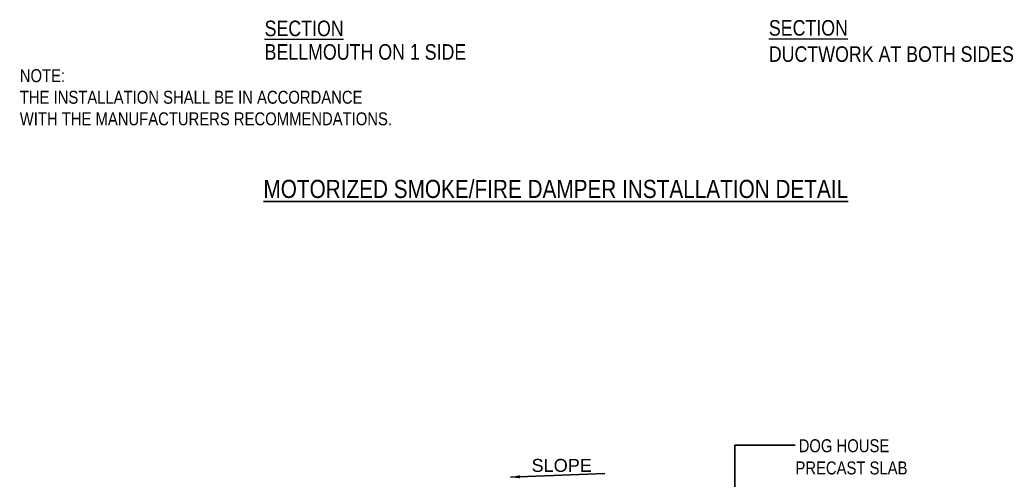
# Model space of a CAD drawing. Header units: millimetres. Extents: x -95178 to 274693, y -2232 to 263302.
# Drawn here: x 150725 to 169910, y 14610 to 23497 of the extents above; entities that cross this region are included whole.
import ezdxf
from ezdxf.enums import TextEntityAlignment as Align

# ---------------------------------------------------------------- set-up
doc = ezdxf.new("R2010")
doc.units = ezdxf.units.MM
for name, color, linetype in [('76-10767-XM-MECH-DETAIL$0$A070T-Det Title', 7, 'Continuous'), ('76-10767-XM-MECH-DETAIL$0$M-FIRE-TXT', 2, 'Continuous'), ('76-10767-XM-MECH-DETAIL$0$STANDARD DETAILS$0$M-Lead', 7, 'Continuous'), ('76-10767-XM-MECH-DETAIL$0$T', 2, 'Continuous')]:
    doc.layers.add(name, color=color, linetype=linetype)
doc.layers.add('76-10767-XM-MECH-DETAIL$0$G-ANNO-TEXT', color=7, linetype='Continuous', lineweight=13)
doc.styles.add('76-10767-XM-MECH-DETAIL$0$Arial', font='ARIALN.TTF')
doc.styles.add('76-10767-XM-MECH-DETAIL$0$Arial Narrow_1', font='ARIALN.TTF', dxfattribs={"height": 2.5})
doc.styles.add('76-10767-XM-MECH-DETAIL$0$ARIAL-1', font='arial.ttf')
doc.styles.add('76-10767-XM-MECH-DETAIL$0$STANDARD DETAILS$0$Standard', font='txt')
doc.dimstyles.new('76-10767-XM-MECH-DETAIL$0$STANDARD DETAILS$0$RWA MECH', dxfattribs={"dimtxt": 200, "dimasz": 75, "dimexe": 1, "dimexo": 1, "dimgap": 100, "dimtad": 1, "dimdec": 0, "dimzin": 0, "dimdsep": 46, "dimtxsty": '76-10767-XM-MECH-DETAIL$0$STANDARD DETAILS$0$Standard', "dimcen": 0.09, "dimadec": 0, "dimazin": 0, "dimtfac": 1, "dimtdec": 0, "dimtmove": 0, "dimatfit": 3, "dimfxl": 1, "dimtolj": 1, "dimtzin": 0, "dimarcsym": 0})

msp = doc.modelspace()

# ---------------------------------------------------------------- texts
at = {"layer": '76-10767-XM-MECH-DETAIL$0$A070T-Det Title', "style": '76-10767-XM-MECH-DETAIL$0$Arial'}
msp.add_text('%%UMOTORIZED SMOKE/FIRE DAMPER INSTALLATION DETAIL', height=350, rotation=360, dxfattribs=at).set_placement((155429.744, 20057.894))
at = {"layer": '76-10767-XM-MECH-DETAIL$0$G-ANNO-TEXT', "style": '76-10767-XM-MECH-DETAIL$0$Arial Narrow_1'}
for s, p in [('%%USECTION', (155451.597, 23182.739)), ('%%USECTION', (165191.676, 23192.72)), ('BELLMOUTH ON 1 SIDE', (155451.597, 22728.098)), ('DUCTWORK AT BOTH SIDES', (165191.676, 22686.47))]:
    msp.add_text(s, height=300, dxfattribs=at).set_placement(p)
at = {"layer": '76-10767-XM-MECH-DETAIL$0$M-FIRE-TXT', "color": 7, "style": '76-10767-XM-MECH-DETAIL$0$ARIAL-1'}
msp.add_text('SLOPE', height=250, rotation=359.9999977, dxfattribs=at).set_placement((160608.763, 14894.154), align=Align.MIDDLE_LEFT)
at = {"layer": '76-10767-XM-MECH-DETAIL$0$T', "color": 7, "style": '76-10767-XM-MECH-DETAIL$0$Arial'}
msp.add_text(' PRECAST SLAB', height=250, dxfattribs=at).set_placement((165625.705, 14844.972), align=Align.MIDDLE_LEFT)
at = {"layer": '76-10767-XM-MECH-DETAIL$0$T', "color": 7, "insert": (150723.739, 22001.45), "char_height": 250, "attachment_point": 4, "style": '76-10767-XM-MECH-DETAIL$0$Arial'}
msp.add_mtext('NOTE:\\PTHE INSTALLATION SHALL BE IN ACCORDANCE\\PWITH THE MANUFACTURERS RECOMMENDATIONS.', dxfattribs=at)
at = {"layer": '76-10767-XM-MECH-DETAIL$0$T', "color": 7, "insert": (165767.442, 15398.964), "char_height": 250, "width": 3182.12824, "attachment_point": 1, "style": '76-10767-XM-MECH-DETAIL$0$Arial'}
msp.add_mtext('DOG HOUSE', dxfattribs=at)

# ---------------------------------------------------------------- leaders
at = {"layer": '76-10767-XM-MECH-DETAIL$0$STANDARD DETAILS$0$M-Lead', "color": 7}
for points in [[(164533.01, 14226.093, 0), (164533.01, 15282.045, 0), (165702.047, 15282.045, 0)], [(160203.823, 14667.169), (162021.858, 14740.554)]]:
    msp.add_leader(points, dimstyle='76-10767-XM-MECH-DETAIL$0$STANDARD DETAILS$0$RWA MECH', override={"dimasz": 180}, dxfattribs=at)

doc.saveas('drawing.dxf')
